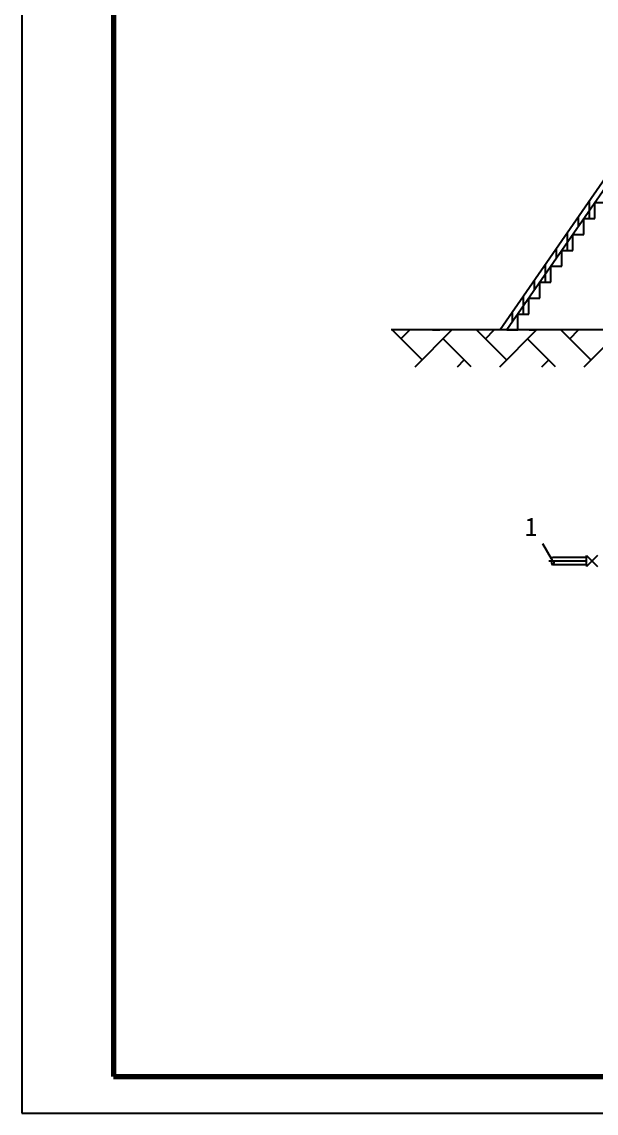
# Model space of a CAD drawing. Header units: millimetres. Extents: x 1414 to 3190, y 159 to 1050.
# Drawn here: x 1414.1 to 1570.5, y 456 to 753 of the extents above; entities that cross this region are included whole.
import ezdxf

# ---------------------------------------------------------------- set-up
doc = ezdxf.new("R2010")
doc.units = ezdxf.units.MM
doc.layers.add('图层1', color=1, linetype='Continuous')
doc.layers.add('图层4', color=4, linetype='Continuous')
doc.styles.get("Standard").update_dxf_attribs({"font": 'txt', "bigfont": 'gbcbig.shx'})

msp = doc.modelspace()

# ---------------------------------------------------------------- hatches: boundary and pattern name
at = {"layer": '图层4'}
h = msp.add_hatch(dxfattribs=at)
h.set_pattern_fill('AR-HBONE', color=256, scale=0.08, style=0)
h.paths.add_polyline_path([(1573.80529, 669.10833), (1514.67187, 669.10833), (1514.67187, 659.10833), (1573.80529, 659.10833)])
h.paths.add_polyline_path([(1855.8026, 669.10833), (1783.80529, 669.10833), (1783.80529, 661.31833), (1845.64657, 661.31833), (1842.67768, 664.31833), (1848.61545, 664.31833), (1845.64657, 661.31833), (1855.8026, 661.31833)])
h.paths.add_polyline_path([(1855.8026, 661.31833), (1783.80529, 661.31833), (1783.80529, 659.10833), (1855.8026, 659.10833)])
h.paths.add_polyline_path([(1842.70716, 672.57714), (1860.12716, 672.57714), (1860.12716, 664.99143), (1842.70716, 664.99143)], flags=9)
h.paths.add_polyline_path([(1806.65267, 665.14379), (1811.9241, 665.14379), (1811.9241, 657.58665), (1806.65267, 657.58665)], flags=9)

# ---------------------------------------------------------------- linework, layer by layer
at = {"lineweight": 25}
for p, q in [((1414.10282, 1049.9729), (1414.10282, 455.9729)), ((1558.31801, 606.83853), (1555.93346, 610.95409)), ((1414.10282, 455.9729), (2255.10282, 455.9729))]:
    msp.add_line(p, q, dxfattribs=at)
at = {"lineweight": 100}
for p, q in [((1439.10282, 1039.9729), (1439.10282, 465.9729)), ((1439.10282, 465.9729), (2245.10282, 465.9729))]:
    msp.add_line(p, q, dxfattribs=at)
at = {"color": 1, "lineweight": 25}
for p, q in [((1567.80529, 607.21833), (1567.80529, 607.71833)), ((1570.80529, 607.71833), (1567.80529, 604.71833)), ((1567.80529, 607.71833), (1570.80529, 604.71833)), ((1567.80529, 605.21833), (1567.80529, 607.21833)), ((1567.80529, 605.21833), (1567.80529, 604.71833))]:
    msp.add_line(p, q, dxfattribs=at)
for centre, radius, start, end in [((1558.76512, 606.76739), 0.45273, 84.9089109, 257.009705), ((1559.14678, 605.82073), 0.82175, 137.6134, 227.1446295), ((1558.46029, 605.78355), 0.57944, 282.7190179, 69.4858199)]:
    msp.add_arc(centre, radius, start, end, dxfattribs=at)
at = {"layer": '图层1', "lineweight": 25}
for p, q in [((1567.80529, 606.21833), (1557.60982, 606.21833)), ((1567.80529, 607.21833), (1558.80529, 607.21833)), ((1558.80529, 605.21833), (1558.58786, 605.21833)), ((1559.33819, 605.21833), (1558.80529, 605.21833)), ((1567.80529, 605.21833), (1559.33819, 605.21833))]:
    msp.add_line(p, q, dxfattribs=at)
at = {"layer": '图层4'}
for p, q in [((1573.80529, 711.71833), (1544.29512, 669.10833)), ((1573.80529, 709.03906), (1546.15069, 669.10833)), ((1568.65069, 699.43042), (1568.65069, 704.27556)), ((1570.15069, 699.43042), (1570.15069, 703.76215)), ((1570.15069, 703.76215), (1573.15069, 703.76215)), ((1565.65069, 697.26456), (1565.65069, 699.94384)), ((1567.15069, 695.0987), (1567.15069, 699.43042)), ((1567.15069, 699.43042), (1570.15069, 699.43042)), ((1562.65069, 690.76697), (1562.65069, 695.61211)), ((1564.15069, 690.76697), (1564.15069, 695.0987)), ((1564.15069, 695.0987), (1567.15069, 695.0987)), ((1559.65069, 688.60111), (1559.65069, 691.28038)), ((1561.15069, 686.43524), (1561.15069, 690.76697)), ((1561.15069, 690.76697), (1564.15069, 690.76697)), ((1556.65069, 682.10352), (1556.65069, 686.94865)), ((1558.15069, 682.10352), (1558.15069, 686.43524)), ((1558.15069, 686.43524), (1561.15069, 686.43524)), ((1553.65069, 679.93765), (1553.65069, 682.61693)), ((1555.15069, 677.77179), (1555.15069, 682.10352)), ((1555.15069, 682.10352), (1558.15069, 682.10352)), ((1550.65069, 673.44006), (1550.65069, 678.2852)), ((1552.15069, 673.44006), (1552.15069, 677.77179)), ((1552.15069, 677.77179), (1555.15069, 677.77179)), ((1547.65069, 671.2742), (1547.65069, 673.95347)), ((1549.15069, 669.10833), (1549.15069, 673.44006)), ((1549.15069, 673.44006), (1552.15069, 673.44006)), ((1573.80529, 669.10833), (1514.67187, 669.10833)), ((1525.91099, 669.10833), (1527.91099, 669.10833)), ((1546.15069, 669.10833), (1549.15069, 669.10833)), ((1552.20712, 669.10833), (1554.20712, 669.10833))]:
    msp.add_line(p, q, dxfattribs=at)

# ---------------------------------------------------------------- texts
at = {"lineweight": 25, "insert": (1552.73628, 615.5442), "char_height": 5, "width": 30, "attachment_point": 5}
msp.add_mtext('{\\fFangSong|b0|i0|c134|p49;1}', dxfattribs=at)

doc.saveas('drawing.dxf')
